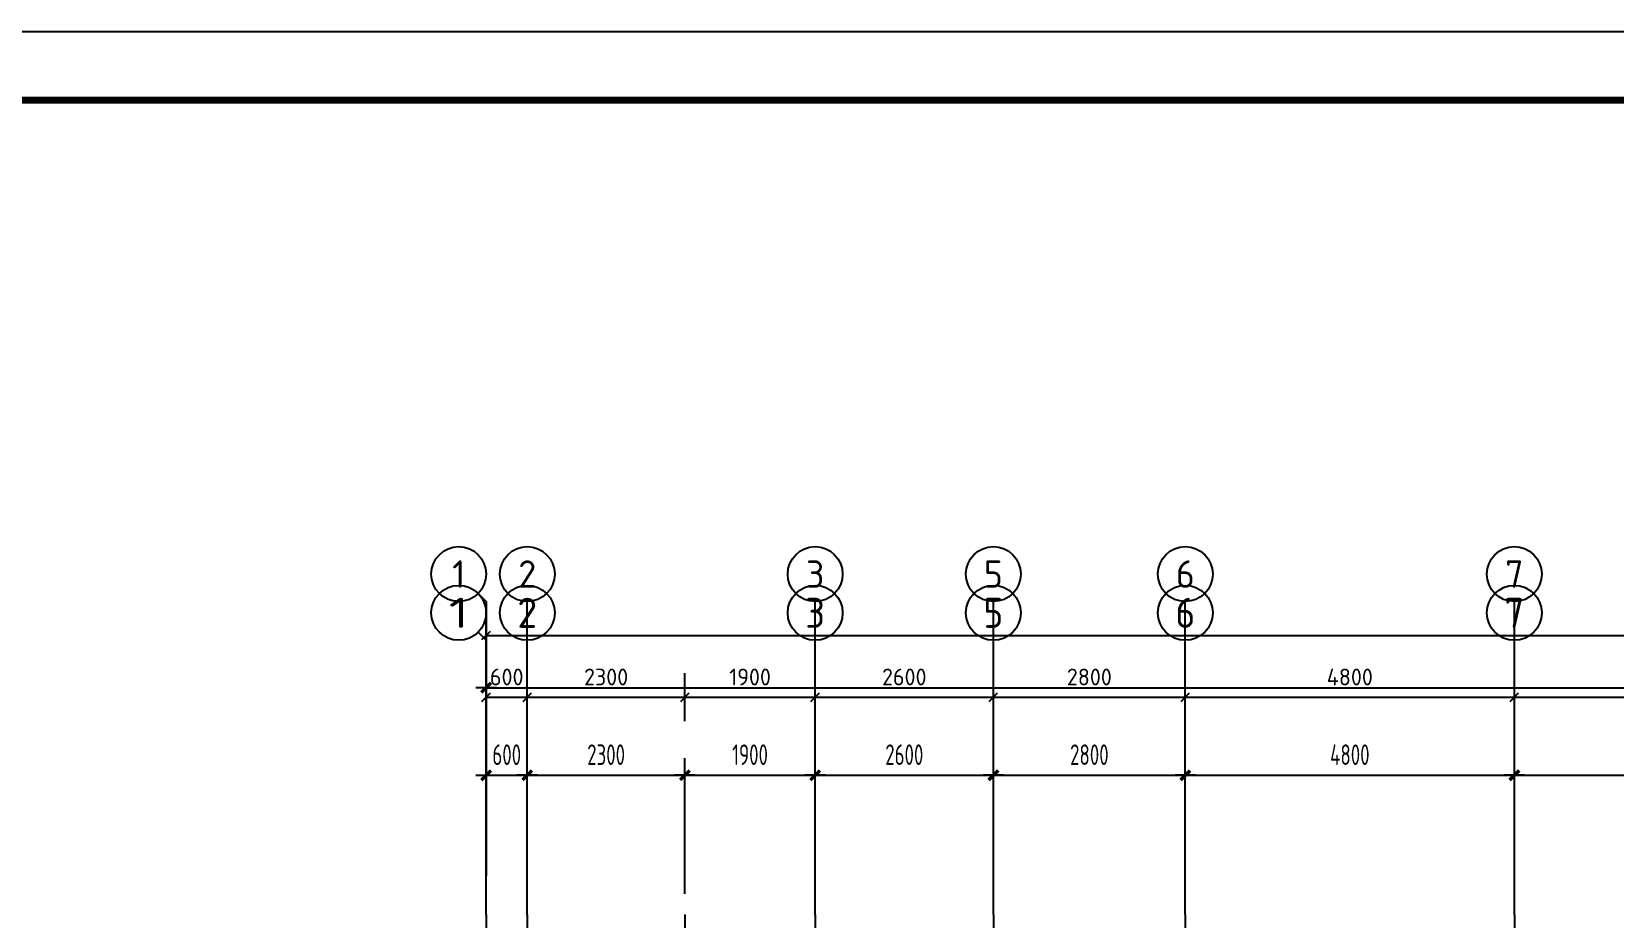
# Model space of a CAD drawing. Extents: x 627893 to 789462, y -407363 to 145317.
# Drawn here: x 667804 to 690894, y 132387 to 145317 of the extents above; entities that cross this region are included whole.
import ezdxf
from ezdxf.enums import TextEntityAlignment as Align

# ---------------------------------------------------------------- set-up
doc = ezdxf.new("R2010")
doc.units = 0
doc.header["$LTSCALE"] = 100
doc.linetypes.add('CENTER', pattern=[2, 1.25, -0.25, 0.25, -0.25])
doc.layers.get('0').update_dxf_attribs({"linetype": 'CONTINUOUS'})
doc.layers.get('Defpoints').update_dxf_attribs({"linetype": 'CONTINUOUS'})
for name, color, linetype in [('AXIS', 3, 'CONTINUOUS'), ('AXIS_TEXT', 7, 'CONTINUOUS'), ('PAXIS', 253, 'CENTER'), ('PUB_DIM', 3, 'CONTINUOUS'), ('PUB_TITLE', 4, 'CONTINUOUS')]:
    doc.layers.add(name, color=color, linetype=linetype)
doc.styles.add('_TCH_AXIS', font='tssdeng.shx', dxfattribs={"width": 0.7, "bigfont": 'tssdchn.shx'})
doc.styles.add('CADReader_TextStyle', font='tssdeng.shx', dxfattribs={"height": 0.2, "bigfont": 'gbcbig.shx'})
doc.styles.add('COMPLEX', font='tssdeng.shx', dxfattribs={"width": 0.7, "bigfont": 'tssdchn.shx'})
doc.styles.add('dim_font', font='tssdeng.shx', dxfattribs={"width": 0.7, "bigfont": 'tssdchn.shx'})
doc.dimstyles.new('DIMN', dxfattribs={"dimtxt": 300, "dimasz": 1, "dimexe": 250, "dimexo": 300, "dimgap": 150, "dimtad": 1, "dimdec": 0, "dimzin": 0, "dimdsep": 46, "dimtxsty": 'dim_font', "dimblk": '_DIMX', "dimcen": 0.09, "dimclrt": 7, "dimadec": 0, "dimazin": 0, "dimtfac": 1, "dimtdec": 0, "dimtix": 1, "dimtmove": 2, "dimatfit": 3, "dimldrblk": '_DIMX', "dimfxl": 250, "dimtolj": 1, "dimtzin": 0, "dimarcsym": 0})

# ---------------------------------------------------------------- blocks, each defined once
blk = doc.blocks.new('A1tk')
at = {"layer": 'PUB_TITLE'}
blk.add_lwpolyline([(-602685, -92242), (-602685, -32842), (-518585, -32842), (-518585, -92242)], close=True, dxfattribs=at)
at = {"layer": 'PUB_TITLE', "const_width": 100}
blk.add_lwpolyline([(-600185, -91242), (-519585, -91242), (-519585, -33842), (-600185, -33842)], close=True, dxfattribs=at)
blk = doc.blocks.new('_AXISO')
blk.add_circle((0, 0), 0.5)
at = {"layer": 'AXIS_TEXT', "style": 'COMPLEX', "width": 1.041667}
blk.add_attdef('A', text='', height=0.56, dxfattribs=at).set_placement((-0.25, -0.28), (0.25, -0.28), align=Align.FIT)
blk = doc.blocks.new('_DIMX')
blk.add_line((-150, 0), (150, 0))
at = {"const_width": 50}
blk.add_lwpolyline([(-70, -70), (70, 70)], dxfattribs=at)
blk = doc.blocks.new('*D990')
at = {"layer": 'Defpoints', "color": 0}
for p in [(675035, 134473), (674435, 132442), (675035, 132442)]:
    blk.add_point(p, dxfattribs=at)
at = {"layer": 'PUB_DIM', "color": 0, "lineweight": -2}
for p, q in [((674435, 132742), (674435, 134723)), ((675035, 132742), (675035, 134723)), ((674434, 134473), (674433, 134473)), ((674435, 134473), (675035, 134473)), ((675036, 134473), (675037, 134473))]:
    blk.add_line(p, q, dxfattribs=at)
blk.add_blockref('_DIMX', (674435, 134473), dxfattribs=at)
at = {"layer": 'PUB_DIM', "color": 0, "lineweight": -2, "rotation": 180}
blk.add_blockref('_DIMX', (675035, 134473), dxfattribs=at)
at = {"layer": 'PUB_DIM', "color": 7, "insert": (674735, 134773), "char_height": 300, "attachment_point": 5, "style": 'dim_font'}
blk.add_mtext('\\A1;600', dxfattribs=at)

msp = doc.modelspace()

# ---------------------------------------------------------------- linework, layer by layer
at = {"layer": 'AXIS'}
for p, q in [((674317.4, 136559.1), (674434.5, 136441.9)), ((674434.5, 132441.9), (674434.5, 136441.9)), ((675034.5, 132441.9), (675034.5, 136441.9)), ((679234.5, 132441.9), (679234.5, 136441.9)), ((681834.5, 132441.9), (681834.5, 136441.9)), ((684634.5, 132441.9), (684634.5, 136441.9)), ((689434.5, 132441.9), (689434.5, 136441.9))]:
    msp.add_line(p, q, dxfattribs=at)
at = {"layer": 'AXIS', "linetype": 'Continuous'}
for points in [[(674317.4, 137124.1), (674434.6, 137007), (674434.6, 133007)], [(675034.6, 133007), (675034.6, 137007)], [(679234.6, 133007), (679234.6, 137007)], [(681834.6, 133007), (681834.6, 137007)], [(684634.6, 133007), (684634.6, 137007)], [(689434.6, 133007), (689434.6, 137007)]]:
    msp.add_lwpolyline(points, dxfattribs=at)
for centre in [(674034.5, 137407), (675034.5, 137407), (679234.5, 137407), (681834.5, 137407), (684634.5, 137407), (689434.5, 137407)]:
    msp.add_circle(centre, 400, dxfattribs=at)
at = {"layer": 'PAXIS', "ltscale": 15}
for points in [[(674434.5, 132441.9), (674434.5, 114510.6)], [(675034.5, 132441.9), (675034.5, 114510.6)], [(677334.5, 132441.9), (677334.5, 127612.9)], [(679234.5, 132441.9), (679234.5, 121612.9)], [(681834.5, 132441.9), (681834.5, 124612.9)], [(684634.5, 132441.9), (684634.5, 114510.6)], [(689434.5, 132441.9), (689434.5, 114510.6)]]:
    msp.add_lwpolyline(points, dxfattribs=at)
at = {"layer": 'PUB_DIM', "linetype": 'Continuous'}
for points in [[(674434.6, 136162.5), (674434.6, 136862.5)], [(674372.7, 136450.6), (674496.4, 136574.4)], [(674434.6, 134375.3), (674434.6, 136512.5), (723634.6, 136512.5), (723634.6, 134375.3)], [(674434.6, 135262.5), (674434.6, 135962.5)], [(675034.6, 135262.5), (675034.6, 135962.5)], [(677334.6, 135262.5), (677334.6, 135962.5)], [(679234.6, 135262.5), (679234.6, 135962.5)], [(681834.6, 135262.5), (681834.6, 135962.5)], [(684634.6, 135262.5), (684634.6, 135962.5)], [(689434.6, 135262.5), (689434.6, 135962.5)], [(674372.7, 135550.6), (674496.4, 135674.4)], [(674434.6, 134375.3), (674434.6, 135612.5), (723634.6, 135612.5), (723634.6, 134375.3)], [(674972.7, 135550.6), (675096.4, 135674.4)], [(677272.7, 135550.6), (677396.4, 135674.4)], [(679172.7, 135550.6), (679296.4, 135674.4)], [(681772.7, 135550.6), (681896.4, 135674.4)], [(684572.7, 135550.6), (684696.4, 135674.4)], [(689372.7, 135550.6), (689496.4, 135674.4)]]:
    msp.add_lwpolyline(points, dxfattribs=at)

# ---------------------------------------------------------------- block references
msp.add_blockref('A1tk', (1260590.7, 178158.8))
at = {"layer": 'AXIS'}
ref = msp.add_blockref('_AXISO', (674034.5, 136841.9), dxfattribs=dict(at, xscale=800, yscale=800, zscale=800))
ref.add_attrib('A', '1', dxfattribs={"layer": 'AXIS_TEXT', "height": 438.4, "style": '_TCH_AXIS', "width": 2.8}).set_placement((673888.4, 136622.7), (674180.7, 136622.7), align=Align.FIT)
ref = msp.add_blockref('_AXISO', (675034.5, 136841.9), dxfattribs=dict(at, xscale=800, yscale=800, zscale=800))
ref.add_attrib('A', '2', dxfattribs={"layer": 'AXIS_TEXT', "height": 438.4, "style": '_TCH_AXIS'}).set_placement((674888.4, 136622.7), (675180.7, 136622.7), align=Align.FIT)
ref = msp.add_blockref('_AXISO', (679234.5, 136841.9), dxfattribs=dict(at, xscale=800, yscale=800, zscale=800))
ref.add_attrib('A', '3', dxfattribs={"layer": 'AXIS_TEXT', "height": 438.4, "style": '_TCH_AXIS'}).set_placement((679088.4, 136622.7), (679380.7, 136622.7), align=Align.FIT)
ref = msp.add_blockref('_AXISO', (681834.5, 136841.9), dxfattribs=dict(at, xscale=800, yscale=800, zscale=800))
ref.add_attrib('A', '5', dxfattribs={"layer": 'AXIS_TEXT', "height": 438.4, "style": '_TCH_AXIS'}).set_placement((681688.4, 136622.7), (681980.7, 136622.7), align=Align.FIT)
ref = msp.add_blockref('_AXISO', (684634.5, 136841.9), dxfattribs=dict(at, xscale=800, yscale=800, zscale=800))
ref.add_attrib('A', '6', dxfattribs={"layer": 'AXIS_TEXT', "height": 438.4, "style": '_TCH_AXIS', "width": 1.076923}).set_placement((684488.4, 136622.7), (684780.7, 136622.7), align=Align.FIT)
ref = msp.add_blockref('_AXISO', (689434.5, 136841.9), dxfattribs=dict(at, xscale=800, yscale=800, zscale=800))
ref.add_attrib('A', '7', dxfattribs={"layer": 'AXIS_TEXT', "height": 438.4, "style": '_TCH_AXIS'}).set_placement((689288.4, 136622.7), (689580.7, 136622.7), align=Align.FIT)

# ---------------------------------------------------------------- texts
at = {"layer": 'AXIS', "color": 7, "style": 'CADReader_TextStyle'}
for s, p in [('1', (674034.5, 137407)), ('2', (675034.5, 137407)), ('3', (679234.5, 137407)), ('5', (681834.5, 137407)), ('6', (684634.5, 137407)), ('7', (689434.5, 137407))]:
    msp.add_text(s, height=400, dxfattribs=at).set_placement(p, align=Align.MIDDLE)
at = {"layer": 'PUB_DIM', "color": 7, "style": 'CADReader_TextStyle'}
for s, p in [('600', (674734.5, 135906.5)), ('2300', (676184.5, 135906.5)), ('1900', (678284.5, 135906.5)), ('2600', (680534.5, 135906.5)), ('2800', (683234.5, 135906.5)), ('4800', (687034.5, 135906.5))]:
    msp.add_text(s, height=245, rotation=360.00001, dxfattribs=at).set_placement(p, align=Align.MIDDLE)

# ---------------------------------------------------------------- dimensions: what is measured, and where the dimension line sits
at = {"layer": 'PUB_DIM'}
msp.add_linear_dim(base=(723634.5, 135749.4), p1=(674434.5, 135716.4), p2=(723634.5, 135716.4), dimstyle='DIMN', dxfattribs=at).render()
dim = msp.add_aligned_dim(p1=(674434.5, 132441.9), p2=(675034.5, 132441.9), distance=2030.9, dimstyle='DIMN', dxfattribs=at)
dim.commit()
dim.dimension.update_dxf_attribs({"geometry": '*D990', "text_midpoint": (674734.5, 134772.8)})
for p1, p2, distance in [((675034.5, 132441.9), (677334.5, 132441.9), 2030.9), ((677334.5, 132441.9), (679234.5, 132441.9), 2030.9), ((679234.5, 132442), (681834.5, 132441.9), 2031), ((681834.5, 132441.9), (684634.5, 132441.9), 2031), ((684634.5, 132442), (689434.5, 132441.9), 2030.9), ((689434.5, 132442), (694234.5, 132441.9), 2031.1)]:
    msp.add_aligned_dim(p1=p1, p2=p2, distance=distance, dimstyle='DIMN', dxfattribs=at).render()

doc.saveas('drawing.dxf')
